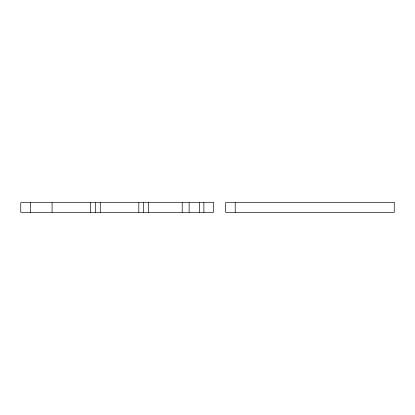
<?xml version="1.0" encoding="UTF-8"?>
<svg xmlns="http://www.w3.org/2000/svg" width="415" height="415" viewBox="0 0 415 415"><rect width="100%" height="100%" fill="white"/><g stroke="black" fill="none" stroke-linecap="round" stroke-linejoin="round"><path stroke-width="0.62" d="M235.212 202.681L235.212 212.319M203.884 202.681L203.884 212.319M199.366 202.681L199.366 212.319M189.126 202.681L189.126 212.319M182.201 202.681L182.201 212.319M148.461 202.681L148.461 212.319M143.642 202.681L143.642 212.319M138.823 202.681L138.823 212.319M100.269 202.681L100.269 212.319M95.45 202.681L95.45 212.319M90.631 202.681L90.631 212.319M52.077 202.681L52.077 212.319M30.388 202.681L30.388 212.319M213.523 202.681L20.75 202.681L20.75 212.319L213.523 212.319L213.523 202.681M394.25 202.681L225.573 202.681L225.573 212.319L394.25 212.319L394.25 202.681"/></g></svg>
